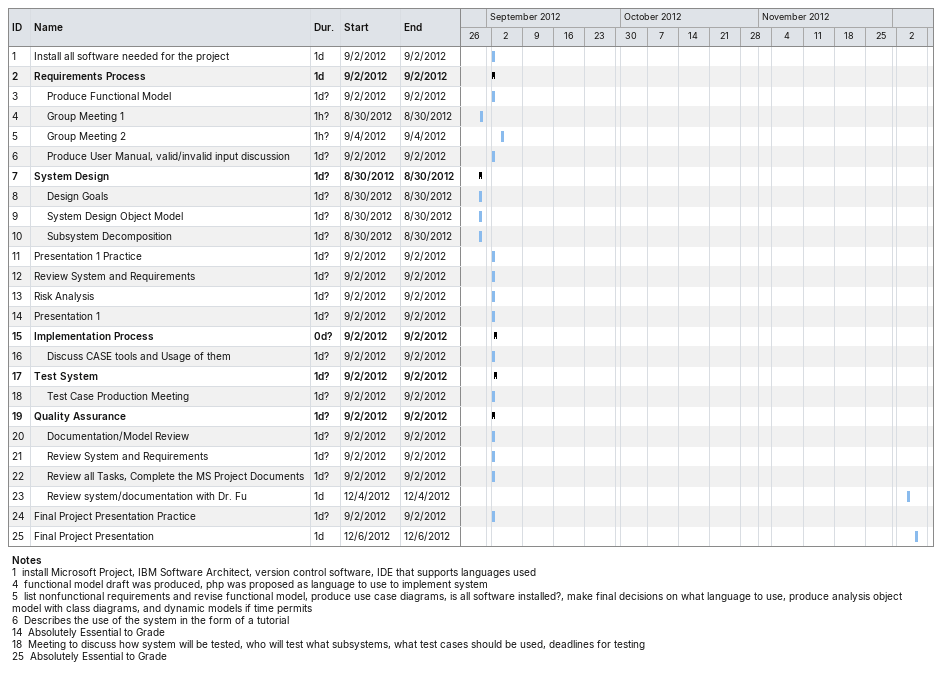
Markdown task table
| ID | Level | Task | Duration | Start | Finish |
|---|---|---|---|---|---|
| 1 | 1 | Install all software needed for the project | 1d | 2012-09-02 | 2012-09-02 |
| 2 | 1 | **Requirements Process** | 1d | 2012-09-02 | 2012-09-02 |
| 3 | 2 | Produce Functional Model | 1d? | 2012-09-02 | 2012-09-02 |
| 4 | 2 | Group Meeting 1 | 1h? | 2012-08-30 | 2012-08-30 |
| 5 | 2 | Group Meeting 2 | 1h? | 2012-09-04 | 2012-09-04 |
| 6 | 2 | Produce User Manual, valid/invalid input discussion | 1d? | 2012-09-02 | 2012-09-02 |
| 7 | 1 | **System Design** | 1d? | 2012-08-30 | 2012-08-30 |
| 8 | 2 | Design Goals | 1d? | 2012-08-30 | 2012-08-30 |
| 9 | 2 | System Design Object Model | 1d? | 2012-08-30 | 2012-08-30 |
| 10 | 2 | Subsystem Decomposition | 1d? | 2012-08-30 | 2012-08-30 |
| 11 | 1 | Presentation 1 Practice | 1d? | 2012-09-02 | 2012-09-02 |
| 12 | 1 | Review System and Requirements | 1d? | 2012-09-02 | 2012-09-02 |
| 13 | 1 | Risk Analysis | 1d? | 2012-09-02 | 2012-09-02 |
| 14 | 1 | Presentation 1 | 1d? | 2012-09-02 | 2012-09-02 |
| 15 | 1 | **Implementation Process** | 0d? | 2012-09-02 | 2012-09-02 |
| 16 | 2 | Discuss CASE tools and Usage of them | 1d? | 2012-09-02 | 2012-09-02 |
| 17 | 1 | **Test System** | 1d? | 2012-09-02 | 2012-09-02 |
| 18 | 2 | Test Case Production Meeting | 1d? | 2012-09-02 | 2012-09-02 |
| 19 | 1 | **Quality Assurance** | 1d? | 2012-09-02 | 2012-09-02 |
| 20 | 2 | Documentation/Model Review | 1d? | 2012-09-02 | 2012-09-02 |
| 21 | 2 | Review System and Requirements | 1d? | 2012-09-02 | 2012-09-02 |
| 22 | 2 | Review all Tasks, Complete the MS Project Documents | 1d? | 2012-09-02 | 2012-09-02 |
| 23 | 2 | Review system/documentation with Dr. Fu | 1d | 2012-12-04 | 2012-12-04 |
| 24 | 1 | Final Project Presentation Practice | 1d? | 2012-09-02 | 2012-09-02 |
| 25 | 1 | Final Project Presentation | 1d | 2012-12-06 | 2012-12-06 |

Notes
- 1: install Microsoft Project, IBM Software Architect, version control software, IDE that supports languages used
- 4: functional model draft was produced, php was proposed as language to use to implement system
- 5: list nonfunctional requirements and revise functional model, produce use case diagrams, is all software installed?, make final decisions on what language to use, produce analysis object model with class diagrams, and dynamic models if time permits
- 6: Describes the use of the system in the form of a tutorial
- 14: Absolutely Essential to Grade
- 18: Meeting to discuss how system will be tested, who will test what subsystems, what test cases should be used, deadlines for testing
- 25: Absolutely Essential to Grade
